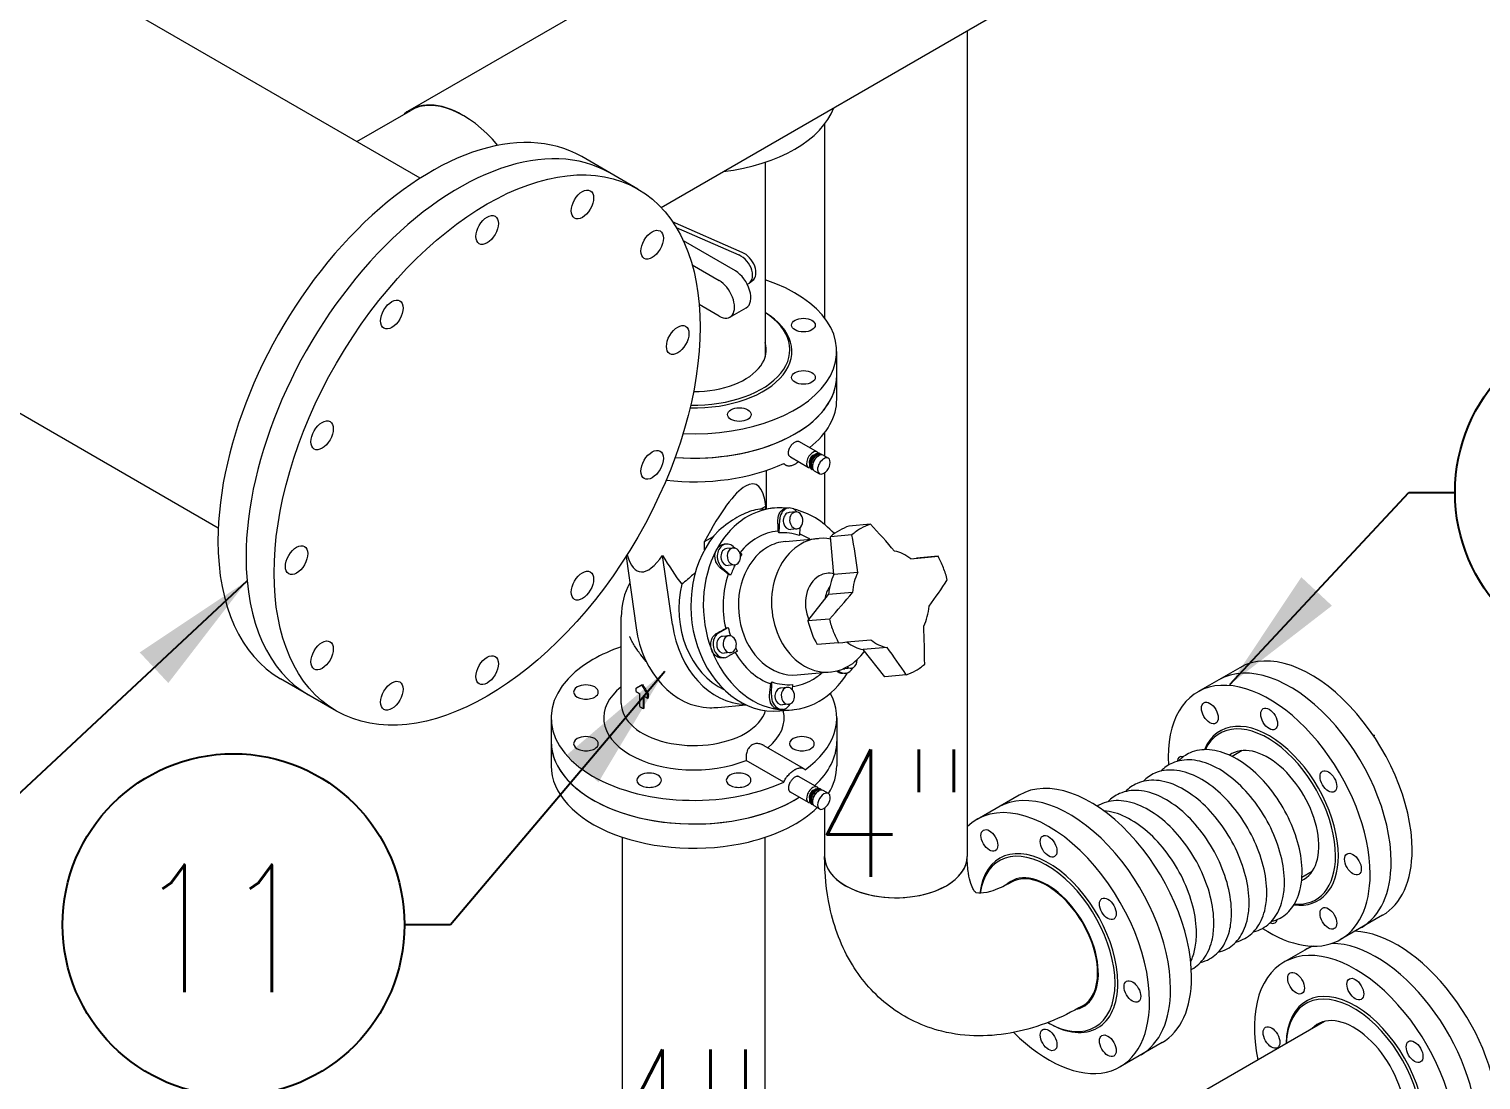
# Model space of a CAD drawing. Header units: millimetres. Extents: x -312439 to 477422, y -331570 to 212570.
# Drawn here: x 349784 to 351210, y 137155 to 138186 of the extents above; entities that cross this region are included whole.
import ezdxf

# ---------------------------------------------------------------- set-up
doc = ezdxf.new("R2010")
doc.units = ezdxf.units.MM
doc.layers.add('ARCONDTEXTO', color=4, linetype='Continuous')
doc.layers.add('TEXTO FORMATO', color=4, linetype='Continuous')
doc.styles.add('ROMAND', font='ROMAND.SHX')
doc.styles.add('ROMANS', font='romans.shx', dxfattribs={"height": 187.5})
doc.dimstyles.new('1-50 (MILIMETRO)', dxfattribs={"dimscale": 0, "dimtxt": 125, "dimasz": 125, "dimexe": 100, "dimexo": 100, "dimgap": 50, "dimtad": 0, "dimdec": 0, "dimzin": 0, "dimdsep": 46, "dimtxsty": 'ROMAND', "dimcen": -390, "dimclrd": 1, "dimclre": 1, "dimclrt": 3, "dimadec": 0, "dimazin": 0, "dimtfac": 1, "dimtdec": 0, "dimtix": 1, "dimtmove": 2, "dimatfit": 2, "dimfxl": 1, "dimtvp": 1, "dimtolj": 1, "dimtzin": 0, "dimarcsym": 0})

msp = doc.modelspace()

# ---------------------------------------------------------------- linework, layer by layer
at = {"color": 5, "linetype": 'Continuous', "lineweight": 0, "extrusion": (4.44089e-16, 0.816497, 0.57735)}
for p, q in [((350404.61, 138010.805), (354110.163, 140150.207)), ((349969.926, 137696.176), (345822.552, 140090.664)), ((350168.212, 138039.618), (348893.145, 138775.778)), ((350158.221, 138106.564), (350725.334, 138433.987)), ((350705.212, 138184.358), (350705.212, 137373.825)), ((350105.976, 138075.55), (350158.957, 138106.139)), ((350565.224, 138092.621), (350565.224, 137902.288)), ((350506.893, 138055.113), (350506.893, 137864.243)), ((350565.224, 137789.977), (350565.224, 137766.814)), ((350565.224, 137750.419), (350565.224, 137699.729)), ((350565.224, 137421.491), (350565.224, 137373.825)), ((350366.904, 136945.325), (350366.904, 137392.768)), ((350506.893, 136945.325), (350506.893, 137392.768)), ((350784.181, 137210.921), (350785.084, 137210.4)), ((351055.869, 137212.06), (350870.254, 137104.895))]:
    msp.add_line(p, q, dxfattribs=at)
at = {"color": 4, "linetype": 'Continuous', "lineweight": 0, "extrusion": (4.44089e-16, 0.816497, 0.57735)}
for p, q in [((350381.77, 138028.892), (350326.691, 138060.692)), ((350484.157, 137966.794), (350415.959, 137996.69)), ((350419.467, 137991.244), (350480.898, 137964.316)), ((350477.604, 137948.512), (350426.517, 137978.007)), ((350435.18, 137954.495), (350461.573, 137939.256)), ((350491.276, 137936.667), (350494.536, 137939.146)), ((350461.573, 137904.256), (350442.116, 137915.49)), ((350472.29, 137903.195), (350488.321, 137912.45)), ((350577.132, 137822.626), (350577.132, 137869.639)), ((350540.328, 137781.114), (350558.003, 137770.909)), ((350531.596, 137765.988), (350549.27, 137755.784)), ((350558.595, 137766.73), (350559.406, 137767.198)), ((350560.644, 137769.238), (350561.545, 137768.717)), ((350563.804, 137767.634), (350568.852, 137764.719)), ((350508.29, 137715.242), (350508.29, 137752.94)), ((350524.65, 137759.473), (350526.732, 137758.271)), ((350552.038, 137754.333), (350552.94, 137753.812)), ((350553.186, 137757.361), (350553.186, 137756.425)), ((350555.008, 137752.398), (350560.056, 137749.483)), ((350502.351, 137714.699), (350507.511, 137717.678)), ((350503.622, 137714.825), (350515.879, 137715.92)), ((350507.511, 137715.173), (350507.511, 137717.678)), ((350530.039, 137715.89), (350527.706, 137715.681)), ((350536.682, 137712.003), (350530.436, 137711.446)), ((350520.493, 137691.502), (350521.113, 137704.493)), ((350538.156, 137695.496), (350531.911, 137694.938)), ((350540.983, 137696.622), (350540.614, 137688.899)), ((350610.097, 137700.008), (350589.046, 137698.128)), ((350447.417, 137682.982), (350456.172, 137688.037)), ((350447.417, 137674.966), (350447.417, 137682.982)), ((350468.74, 137680.499), (350466.616, 137680.309)), ((350526.68, 137683.095), (350559.222, 137686.001)), ((350592.068, 137689.599), (350571.017, 137687.719)), ((350574.38, 137650.66), (350571.017, 137687.719)), ((350370.291, 137668.434), (350380.107, 137598.224)), ((350415.706, 137601.404), (350406.194, 137669.436)), ((350475.383, 137676.612), (350469.137, 137676.055)), ((350475.428, 137678.117), (350477.349, 137676.413)), ((350481.555, 137672.684), (350484.057, 137670.465)), ((350649.688, 137666.07), (350655.52, 137666.605)), ((350676.571, 137668.485), (350655.52, 137666.605)), ((350472.95, 137649.834), (350464.321, 137657.485)), ((350476.857, 137660.105), (350470.612, 137659.547)), ((350597.833, 137652.754), (350574.38, 137650.66)), ((350548.859, 137605.024), (350569.085, 137630.897)), ((350592.538, 137632.991), (350569.085, 137630.897)), ((350365.507, 137523.99), (350365.507, 137609.032)), ((350461.261, 137593.311), (350470.509, 137598.651)), ((350569.91, 137606.904), (350548.859, 137605.024)), ((350471.277, 137590.506), (350465.031, 137589.948)), ((350578.924, 137583.67), (350557.873, 137581.79)), ((350626.438, 137579.029), (350602.985, 137576.935)), ((350466.902, 137568.997), (350464.967, 137568.824)), ((350472.751, 137573.999), (350466.505, 137573.441)), ((350479.524, 137575.417), (350470.276, 137570.078)), ((350624.347, 137550.267), (350602.985, 137576.935)), ((350538.384, 137552.052), (350570.927, 137554.959)), ((350578.707, 137556.054), (350578.395, 137556.331)), ((350585.394, 137553.672), (350583.27, 137553.482)), ((350591.242, 137558.674), (350584.997, 137558.116)), ((350645.398, 137552.147), (350624.347, 137550.267)), ((350972.696, 137559.146), (350931.474, 137535.346)), ((350085.994, 137516.593), (350030.915, 137548.393)), ((350380.193, 137539.2), (350381.1, 137539.724)), ((350380.193, 137535.91), (350380.193, 137539.2)), ((350385.517, 137542.27), (350386.418, 137542.79)), ((350512.9, 137532.28), (350513.52, 137545.271)), ((350528.469, 137539.79), (350522.224, 137539.232)), ((350533.641, 137542.669), (350533.402, 137537.661)), ((350383.857, 137521.023), (350383.857, 137533.469)), ((350387.229, 137519.077), (350387.229, 137531.522)), ((350388.131, 137519.598), (350388.131, 137531.043)), ((350391.461, 137532.695), (350392.368, 137533.218)), ((350391.461, 137529.405), (350391.461, 137532.695)), ((350391.461, 137529.405), (350392.368, 137529.929)), ((350392.368, 137529.929), (350392.368, 137533.218)), ((350460.335, 137520.251), (350488.178, 137522.737)), ((350529.943, 137523.283), (350523.698, 137522.725)), ((350296.665, 137509.937), (350296.665, 137462.925)), ((350387.229, 137519.077), (350388.131, 137519.598)), ((350521.315, 137516.738), (350533.571, 137517.832)), ((350524.095, 137518.281), (350521.762, 137518.073)), ((350577.132, 137509.937), (350577.132, 137462.925)), ((351103.125, 137493.764), (351104.914, 137492.731)), ((350544.58, 137460.257), (350505.922, 137482.576)), ((351104.914, 137492.731), (351104.132, 137492.28)), ((350525.023, 137446.957), (350488.186, 137468.225)), ((350975.158, 137477.836), (350965.192, 137472.081)), ((350558.003, 137441.982), (350540.328, 137452.186)), ((350549.27, 137426.857), (350531.596, 137437.061)), ((350558.595, 137437.802), (350559.406, 137438.271)), ((350561.545, 137439.79), (350560.644, 137440.31)), ((350568.852, 137435.792), (350563.804, 137438.706)), ((350552.94, 137424.885), (350552.038, 137425.406)), ((350553.186, 137428.434), (350553.186, 137427.497)), ((350560.056, 137420.556), (350555.008, 137423.47)), ((350756.19, 137434.146), (350714.967, 137410.346)), ((351043.744, 137359.042), (351033.778, 137353.288)), ((351112.93, 137316.254), (351071.707, 137292.454)), ((351043.352, 137285.939), (351016.077, 137270.191)), ((350896.423, 137191.254), (350855.201, 137167.454))]:
    msp.add_line(p, q, dxfattribs=at)
at = {"color": 4, "linetype": 'Continuous', "lineweight": 0}
msp.add_arc((350436.898, 137609.032), 71.391, 151.937168, 180, dxfattribs=at)
at = {"color": 5, "linetype": 'Continuous', "lineweight": 0}
for centre, major_axis, start_param, end_param in [((350209.752, 138017.31), (-51.531, 89.255), 5.49273662, 6.40277637), ((350210.488, 138016.885), (51.531, -89.255), 1.87149821, 3.14159265), ((350436.898, 138125.27), (-140.233, 0), 1.77696823, 2.93542075), ((350436.898, 137871.239), (-71.035, 0), 2.74965256, 3.31300507), ((350436.898, 137871.239), (-71.035, 0), 1.56619773, 2.74965256), ((350635.218, 137373.825), (69.994, 0), 3.14159265, 5.49778714), ((350635.218, 137373.825), (-69.994, 0), 0, 3.14159265), ((350635.218, 137373.825), (69.994, 0), 5.49778714, 6.28318531), ((350783.698, 137288.1), (35.518, -61.518), 6.10360239, 9.5816852), ((350783.698, 137288.1), (34.997, -60.617), 0.78539816, 3.14159265), ((350805.695, 137300.8), (35.518, -61.518), 3.4564323, 3.48123897), ((350805.695, 137300.8), (34.293, -59.397), 3.40881303, 3.43412722), ((350805.695, 137300.8), (30.619, -53.033), 3.26055564, 3.28804618), ((350783.698, 137288.1), (34.997, -60.617), 0, 0.78539816), ((350805.695, 137300.8), (34.293, -59.397), 5.99065074, 6.01596493), ((350805.695, 137300.8), (30.619, -53.033), 6.13673178, 6.16422232), ((350805.695, 137300.8), (35.518, -61.518), 5.94353899, 5.96834566), ((351084.808, 137147.946), (35.518, -61.518), 6.11177289, 9.59619038)]:
    msp.add_ellipse(centre, major_axis=major_axis, ratio=0.57735027, start_param=start_param, end_param=end_param, dxfattribs=at)
at = {"color": 4, "linetype": 'Continuous', "lineweight": 0}
for centre, major_axis, ratio, start_param, end_param in [((350178.803, 137804.542), (-147.888, -256.149), 0.57735027, 3.14159265, 5.49778714), ((350206.342, 137788.642), (147.888, 256.149), 0.57735027, 0, 2.35619449), ((350206.342, 137788.642), (-147.888, -256.149), 0.57735027, 3.14159265, 5.49778714), ((350480.898, 137950.316), (10.379, -13.649), 0.65029269, 6.07433753, 8.56148387), ((350484.157, 137952.794), (10.379, -13.649), 0.65029269, 0, 2.27829856), ((350436.898, 137869.639), (-140.233, 0), 0.57735027, 1.49452014, 4.18979838), ((350461.573, 137921.756), (10.717, -18.562), 0.57735027, 5.49778714, 8.6393798), ((350477.604, 137931.012), (10.717, -18.562), 0.57735027, 0, 2.35619449), ((350436.898, 137869.639), (-96.142, 0), 0.57735027, 1.5311139, 3.89695165), ((350436.898, 137871.239), (-94.183, 0), 0.57735027, 1.53708158, 3.8745889), ((350436.898, 137845.839), (-140.233, 0), 0.57735027, 1.43850736, 3.14159265), ((350436.898, 137845.839), (140.233, 0), 0.57735027, 5.49778714, 6.28318531), ((350436.898, 137822.626), (140.233, 0), 0.57735027, 5.65744055, 6.28318531), ((350436.898, 137845.839), (140.233, 0), 0.57735027, 4.58010001, 5.49778714), ((350553.637, 137763.347), (-4.366, -7.563), 0.57735027, 3.92699082, 6.62275351), ((350556.341, 137761.785), (-4.303, -7.452), 0.57735027, 3.92699082, 6.28318531), ((350553.637, 137763.347), (-2.55, -4.416), 0.57735027, 3.92699082, 5.93556287), ((350557.242, 137761.265), (-4.303, -7.452), 0.57735027, 3.92699082, 6.49141742), ((350557.242, 137761.265), (-3.825, -6.624), 0.57735027, 3.92699082, 6.2809756), ((350559.406, 137760.016), (-4.398, -7.618), 0.57735027, 3.92699082, 6.28318531), ((350558.595, 137760.484), (-3.825, -6.624), 0.57735027, 3.92699082, 5.49778714), ((350553.637, 137763.347), (-4.366, -7.563), 0.57735027, 2.80202445, 3.92699082), ((350553.637, 137763.347), (-2.55, -4.416), 0.57735027, 3.48921509, 3.92699082), ((350556.341, 137761.785), (-4.303, -7.452), 0.57735027, 3.14159265, 3.92699082), ((350557.242, 137761.265), (-4.303, -7.452), 0.57735027, 2.93336054, 3.92699082), ((350557.242, 137761.265), (-3.825, -6.624), 0.57735027, 3.14380236, 3.92699082), ((350564.454, 137757.101), (-4.398, -7.618), 0.57735027, 3.92699082, 7.06858347), ((350559.406, 137760.016), (-4.398, -7.618), 0.57735027, 3.14159265, 3.92699082), ((350564.454, 137757.101), (-4.398, -7.618), 0.57735027, 0.78539816, 3.92699082), ((350436.898, 137822.626), (140.233, 0), 0.57735027, 4.51644081, 5.39189999), ((350436.898, 137548.938), (60.176, 190.253), 0.20190622, 0.21725938, 0.85478426), ((350436.898, 137548.938), (60.176, 190.253), 0.20190622, 5.8629198, 6.50044468), ((350524.725, 137616.876), (8.846, -99.044), 0.78867513, 3.49247206, 4.01607084), ((350453.395, 137610.505), (62.833, 101.162), 0.40254267, 0.39976638, 0.64488071), ((350524.725, 137616.876), (8.846, -99.044), 0.78867513, 2.98035042, 3.49247206), ((350512.468, 137615.781), (8.846, -99.044), 0.78867513, 3.14159265, 3.24735773), ((350531.173, 137703.192), (1.134, -12.698), 0.78867513, 2.25514987, 4.53966962), ((350531.173, 137703.192), (-0.737, 8.254), 0.78867513, 0.35087941, 3.14159265), ((350531.173, 137703.192), (-0.737, 8.254), 0.78867513, 0, 0.35087941), ((350537.419, 137703.75), (-0.737, 8.254), 0.78867513, 0.35087941, 3.49247206), ((350537.419, 137703.75), (-0.737, 8.254), 0.78867513, 3.49247206, 6.63406472), ((350524.725, 137616.876), (8.846, -99.044), 0.78867513, 2.33889999, 2.89501868), ((350512.468, 137615.781), (8.846, -99.044), 0.78867513, 3.7375864, 6.28318531), ((350453.395, 137610.505), (62.833, 101.162), 0.40254267, 0.64488071, 0.88999505), ((350525.953, 137616.986), (6.808, -76.223), 0.78867513, 3.13624359, 3.49247206), ((350606.697, 137624.198), (6.805, -76.188), 0.78867513, 3.32502399, 3.65992014), ((350627.748, 137626.078), (-6.805, 76.188), 0.78867513, 0.35087941, 0.51832749), ((350627.748, 137626.078), (-6.805, 76.188), 0.78867513, 0.18343133, 0.35087941), ((350371.165, 137627.591), (-360.346, 281.7), 0.47025443, 4.31111475, 4.39294528), ((350178.803, 137804.542), (-147.888, -256.149), 0.57735027, 5.49778714, 6.28318531), ((350469.874, 137667.801), (1.134, -12.698), 0.78867513, 2.44527451, 5.58686717), ((350525.953, 137616.986), (6.808, -76.223), 0.78867513, 3.49247206, 3.83662805), ((350565.075, 137620.48), (5.852, -65.521), 0.78867513, 3.49247206, 6.63406472), ((350532.532, 137617.573), (5.852, -65.521), 0.78867513, 3.14159265, 3.49247206), ((350527.067, 137617.085), (6.646, -74.41), 0.78867513, 2.79738554, 3.14036104), ((350525.953, 137616.986), (6.808, -76.223), 0.78867513, 2.60529105, 2.78295009), ((350565.075, 137620.48), (5.852, -65.521), 0.78867513, 2.91008503, 3.49247206), ((350320.965, 137598.608), (-41.738, 455.48), 0.61480915, 4.7750799, 4.85691043), ((350206.342, 137788.642), (147.888, 256.149), 0.57735027, 2.35619449, 3.14159265), ((350206.342, 137788.642), (-147.888, -256.149), 0.57735027, 5.49778714, 6.28318531), ((350436.898, 137909.759), (53.231, 256.437), 0.18551729, 2.8160817, 3.53846828), ((350436.898, 137740.395), (-46.463, 131.96), 0.41075435, 1.98835326, 2.26754973), ((350524.725, 137616.876), (8.846, -99.044), 0.78867513, 4.01607084, 5.06326839), ((350469.874, 137667.801), (0.737, -8.254), 0.78867513, 3.49247206, 6.28318531), ((350469.874, 137667.801), (0.737, -8.254), 0.78867513, 3.14159265, 3.49247206), ((350476.12, 137668.359), (0.737, -8.254), 0.78867513, 3.49247206, 6.63406472), ((350476.12, 137668.359), (0.737, -8.254), 0.78867513, 0.35087941, 3.49247206), ((350532.532, 137617.573), (5.852, -65.521), 0.78867513, 3.49247206, 6.28318531), ((350527.067, 137617.085), (6.646, -74.41), 0.78867513, 3.84458309, 3.87989113), ((350630.15, 137626.292), (-4.253, 47.617), 0.78867513, 5.62527737, 6.07205574), ((350347.219, 137638.947), (455.516, 41.342), 0.00111499, 5.4386381, 5.52046863), ((350627.748, 137626.078), (-6.805, 76.188), 0.78867513, 5.06326839, 5.23071647), ((350525.953, 137616.986), (6.808, -76.223), 0.78867513, 4.18344114, 4.89589809), ((350527.067, 137617.085), (6.646, -74.41), 0.78867513, 4.02586758, 4.18755859), ((350570.785, 137620.99), (2.756, -30.856), 0.78867513, 2.88421594, 3.49247206), ((350606.697, 137624.198), (4.253, -47.617), 0.78867513, 4.05448104, 4.50125942), ((350630.15, 137626.292), (-4.253, 47.617), 0.78867513, 0.91288839, 1.35966676), ((350627.748, 137626.078), (-6.805, 76.188), 0.78867513, 4.89582031, 5.06326839), ((350486.159, 137613.432), (7.202, -80.632), 0.78867513, 4.29303072, 5.86280787), ((350570.785, 137620.99), (2.756, -30.856), 0.78867513, 3.49247206, 5.14020289), ((350584.057, 137622.175), (2.098, -23.491), 0.78867513, 3.8637936, 4.46046304), ((350372.319, 137574.255), (356.976, 285.958), 0.39604584, 5.31415768, 5.39598821), ((350328.947, 137628.398), (356.976, 285.958), 0.39604584, 5.10411779, 5.18594832), ((350630.15, 137626.292), (-4.253, 47.617), 0.78867513, 4.05448104, 4.50125942), ((350450.56, 137610.252), (8.052, -90.155), 0.78867513, 4.77554356, 6.19954672), ((350486.159, 137613.432), (8.052, -90.155), 0.78867513, 4.77554356, 6.18845813), ((350465.768, 137581.694), (-1.134, 12.698), 0.78867513, 0.35087941, 3.49247206), ((350527.067, 137617.085), (6.646, -74.41), 0.78867513, 4.89178064, 5.00784831), ((350606.697, 137624.198), (6.805, -76.188), 0.78867513, 4.89582031, 5.23071647), ((350627.748, 137626.078), (-6.805, 76.188), 0.78867513, 1.75422766, 1.92167574), ((350627.748, 137626.078), (-6.805, 76.188), 0.78867513, 1.92167574, 2.08912382), ((350380.301, 137604.046), (41.738, -455.48), 0.61480915, 1.42344736, 1.50527789), ((350436.898, 137509.937), (140.233, 0), 0.57735027, 2.10492458, 2.35619449), ((350465.768, 137581.694), (0.737, -8.254), 0.78867513, 3.49247206, 6.28318531), ((350465.768, 137581.694), (0.737, -8.254), 0.78867513, 3.14159265, 3.49247206), ((350472.014, 137582.252), (0.737, -8.254), 0.78867513, 3.49247206, 6.63406472), ((350472.014, 137582.252), (0.737, -8.254), 0.78867513, 0.35087941, 3.49247206), ((350354.047, 137563.706), (455.516, 41.342), 0.00111499, 5.22859821, 5.31042874), ((350606.697, 137624.198), (4.253, -47.617), 0.78867513, 5.62700023, 6.07205574), ((350630.15, 137626.292), (-4.253, 47.617), 0.78867513, 2.48368471, 2.93046309), ((350330.101, 137575.062), (-360.346, 281.7), 0.47025443, 4.10107486, 4.18290539), ((350436.898, 137509.937), (140.233, 0), 0.57735027, 2.35619449, 5.39189999), ((350524.725, 137616.876), (8.846, -99.044), 0.78867513, 5.06326839, 6.11046594), ((350525.953, 137616.986), (6.808, -76.223), 0.78867513, 5.23710515, 5.94309564), ((350527.067, 137617.085), (6.646, -74.41), 0.78867513, 5.18764953, 5.23475614), ((350565.075, 137620.48), (5.852, -65.521), 0.78867513, 0.35087941, 0.74178752), ((350590.505, 137566.928), (-0.737, 8.254), 0.78867513, 3.49247206, 4.6519615), ((351042.813, 137437.7), (70.117, -121.446), 0.57735027, 0.78539816, 3.14159265), ((350525.953, 137616.986), (6.808, -76.223), 0.78867513, 0.35087941, 0.53630161), ((350524.725, 137616.876), (8.846, -99.044), 0.78867513, 0.35087941, 0.81818173), ((350584.26, 137566.37), (-1.134, 12.698), 0.78867513, 2.44527451, 4.02803544), ((350584.26, 137566.37), (-0.737, 8.254), 0.78867513, 2.93120014, 3.14159265), ((350590.505, 137566.928), (-0.737, 8.254), 0.78867513, 2.50826404, 3.49247206), ((350627.748, 137626.078), (-6.805, 76.188), 0.78867513, 3.32502399, 3.49247206), ((350627.748, 137626.078), (-6.805, 76.188), 0.78867513, 3.49247206, 3.65992014), ((351022.202, 137425.8), (70.117, -121.446), 0.57735027, 0.78539816, 3.14159265), ((350330.896, 137535.287), (-12.111, 0), 0.57735027, 5.49778714, 8.6393798), ((350330.896, 137535.287), (-12.111, 0), 0.57735027, 2.35619449, 5.49778714), ((350436.898, 137509.937), (88.602, 0), 0.57735027, 2.50774616, 5.32971885), ((350436.898, 137571.935), (72.666, 41.926), 0.00028422, 3.81698569, 3.92685556), ((350436.898, 137562.146), (-72.666, 0), 0.57735027, 0.67555703, 0.75258659), ((350436.898, 137571.935), (71.391, 41.191), 0.00028422, 3.8150161, 3.92685607), ((350436.898, 137571.938), (-51.391, 88.954), 0.57753972, 1.57066085, 1.68053106), ((350436.898, 137571.938), (-50.49, 87.393), 0.57753972, 1.57066136, 1.6825017), ((350527.067, 137617.085), (6.646, -74.41), 0.78867513, 5.93897819, 6.28195369), ((350522.961, 137530.979), (0.737, -8.254), 0.78867513, 3.49247206, 6.28318531), ((350522.961, 137530.979), (0.737, -8.254), 0.78867513, 3.14159265, 3.49247206), ((350529.206, 137531.537), (0.737, -8.254), 0.78867513, 3.49247206, 6.63406472), ((350529.206, 137531.537), (0.737, -8.254), 0.78867513, 0.35087941, 3.49247206), ((350525.953, 137616.986), (6.808, -76.223), 0.78867513, 0.01320384, 0.35087941), ((351001.59, 137413.9), (70.117, -121.446), 0.57735027, 0.78539816, 3.9923619), ((350436.898, 137523.99), (71.391, 0), 0.57735027, 3.14159265, 5.49778714), ((350436.898, 137562.146), (-72.666, 0), 0.57735027, 0.81820974, 0.8952971), ((350522.961, 137530.979), (-1.134, 12.698), 0.78867513, 1.39807696, 4.02803544), ((350524.725, 137616.876), (8.846, -99.044), 0.78867513, 6.11046594, 6.63406472), ((350436.898, 137509.937), (140.233, 0), 0.57735027, 5.6036743, 6.58518867), ((350436.898, 137549.7), (-72.666, 0), 0.57735027, 0.75258659, 0.81820974), ((350436.898, 137523.99), (71.391, 0), 0.57735027, 5.49778714, 6.11465983), ((350436.898, 137509.937), (88.602, 0), 0.57735027, 5.67130388, 6.42238341), ((351001.59, 137413.9), (48.071, -83.262), 0.57735027, 0.78539816, 3.55968323), ((351000.205, 137413.1), (47.091, -81.565), 0.57735027, 0.78539816, 3.52200324), ((350436.898, 137486.725), (-140.233, 0), 0.57735027, 0, 1.96273642), ((350436.898, 137486.725), (140.233, 0), 0.57735027, 3.14159265, 5.49778714), ((350330.896, 137484.587), (-12.111, 0), 0.57735027, 5.49778714, 8.6393798), ((350330.896, 137484.587), (-12.111, 0), 0.57735027, 2.35619449, 5.49778714), ((350542.901, 137484.587), (-12.111, 0), 0.57735027, 5.49778714, 8.6393798), ((350542.901, 137484.587), (-12.111, 0), 0.57735027, 2.35619449, 5.49778714), ((350436.898, 137486.725), (-140.233, 0), 0.57735027, 2.57789119, 3.14159265), ((350436.898, 137486.725), (140.233, 0), 0.57735027, 5.71948385, 6.28318531), ((351000.205, 137413.1), (35.518, -61.518), 0.57735027, 6.2237155, 9.48424777), ((350919.318, 137461.4), (5.818, -10.076), 0.57735027, 2.60384907, 3.80810869), ((350436.898, 137462.925), (140.233, 0), 0.57735027, 3.14159265, 5.10432908), ((350392.991, 137448.737), (-12.111, 0), 0.57735027, 5.49778714, 8.6393798), ((350392.991, 137448.737), (-12.111, 0), 0.57735027, 2.35619449, 5.49778714), ((350480.806, 137448.737), (-12.111, 0), 0.57735027, 5.49778714, 8.6393798), ((350480.806, 137448.737), (-12.111, 0), 0.57735027, 2.35619449, 5.49778714), ((350436.898, 137462.925), (140.233, 0), 0.57735027, 5.94045556, 6.28318531), ((350826.307, 137312.7), (70.117, -121.446), 0.57735027, 0.78539816, 3.14159265), ((350553.637, 137434.419), (4.366, 7.563), 0.57735027, 0.78539816, 3.48116086), ((350556.341, 137432.858), (4.303, 7.452), 0.57735027, 0.78539816, 3.14159265), ((350553.637, 137434.419), (2.55, 4.416), 0.57735027, 0.78539816, 2.79397022), ((350557.242, 137432.338), (4.303, 7.452), 0.57735027, 0.78539816, 3.34982476), ((350557.242, 137432.338), (3.825, 6.624), 0.57735027, 0.78539816, 3.13938294), ((350559.406, 137431.088), (4.398, 7.618), 0.57735027, 0.78539816, 3.14159265), ((350558.595, 137431.557), (3.825, 6.624), 0.57735027, 0.78539816, 2.35619449), ((350553.637, 137434.419), (4.366, 7.563), 0.57735027, 5.9436171, 7.06858347), ((350553.637, 137434.419), (2.55, 4.416), 0.57735027, 0.34762244, 0.78539816), ((350556.341, 137432.858), (4.303, 7.452), 0.57735027, 0, 0.78539816), ((350557.242, 137432.338), (4.303, 7.452), 0.57735027, 6.0749532, 7.06858347), ((350557.242, 137432.338), (3.825, 6.624), 0.57735027, 0.00220971, 0.78539816), ((350559.406, 137431.088), (4.398, 7.618), 0.57735027, 0, 0.78539816), ((350564.454, 137428.174), (4.398, 7.618), 0.57735027, 3.92699082, 7.06858347), ((350805.695, 137300.8), (70.117, -121.446), 0.57735027, 0.78539816, 3.14159265), ((350436.898, 137486.725), (-140.233, 0), 0.57735027, 1.96273642, 2.39995971), ((350436.898, 137462.925), (140.233, 0), 0.57735027, 5.10432908, 5.75146798), ((350436.898, 137486.725), (140.233, 0), 0.57735027, 5.49778714, 5.54155236), ((350564.454, 137428.174), (4.398, 7.618), 0.57735027, 0.78539816, 3.92699082), ((350785.084, 137288.9), (70.117, -121.446), 0.57735027, 0.78539816, 3.29268293), ((350785.084, 137288.9), (48.071, -83.262), 0.57735027, 0.78539816, 3.79884436), ((350783.698, 137288.1), (47.091, -81.565), 0.57735027, 0.78539816, 3.77336116), ((351042.813, 137437.7), (70.117, -121.446), 0.57735027, 0, 0.78539816), ((351001.59, 137413.9), (48.071, -83.262), 0.57735027, 5.86509473, 7.06858347), ((351000.205, 137413.1), (47.091, -81.565), 0.57735027, 5.90277472, 7.06858347), ((351022.202, 137425.8), (70.117, -121.446), 0.57735027, 0, 0.78539816), ((351001.59, 137413.9), (70.117, -121.446), 0.57735027, 5.43241606, 7.06858347), ((351001.59, 137318.9), (-5.818, 10.076), 0.57735027, 2.47507662, 3.14159265), ((351001.59, 137318.9), (-5.818, 10.076), 0.57735027, 3.14159265, 3.67933624), ((351127.416, 137172.546), (70.117, -121.446), 0.57735027, 0.78539816, 2.7909146), ((351086.194, 137148.746), (70.117, -121.446), 0.57735027, 0.78539816, 4.18979838), ((351106.805, 137160.646), (70.117, -121.446), 0.57735027, 3.02822808, 3.14159265), ((351106.805, 137160.646), (70.117, -121.446), 0.57735027, 0.78539816, 2.81010391), ((350826.307, 137312.7), (70.117, -121.446), 0.57735027, 0, 0.78539816), ((350783.698, 137288.1), (47.091, -81.565), 0.57735027, 5.50507044, 7.06858347), ((350785.084, 137288.9), (48.071, -83.262), 0.57735027, 5.49778714, 7.06858347), ((350805.695, 137300.8), (70.117, -121.446), 0.57735027, 0, 0.78539816), ((351086.194, 137148.746), (48.071, -83.262), 0.57735027, 0.78539816, 3.89695165), ((351084.808, 137147.946), (47.091, -81.565), 0.57735027, 0.78539816, 3.8745889), ((350785.084, 137288.9), (70.117, -121.446), 0.57735027, 5.14508937, 7.06858347)]:
    msp.add_ellipse(centre, major_axis=major_axis, ratio=ratio, start_param=start_param, end_param=end_param, dxfattribs=at)
for centre, major_axis in [((350233.882, 137772.742), (147.888, 256.149)), ((350327.413, 138013.804), (7.777, 13.47)), ((350233.882, 137988.742), (7.777, 13.47)), ((350395.882, 137974.273), (7.777, 13.47)), ((350140.351, 137905.804), (7.777, 13.47)), ((350420.944, 137880.742), (7.777, 13.47)), ((350544.359, 137895.393), (-11.635, 0)), ((350544.426, 137843.979), (-11.635, 0)), ((350481.505, 137807.596), (-11.635, 0)), ((350071.882, 137787.212), (7.777, 13.47)), ((350395.882, 137758.273), (7.777, 13.47)), ((350046.821, 137664.742), (7.777, 13.47)), ((350327.413, 137639.681), (7.777, 13.47)), ((350071.882, 137571.212), (7.777, 13.47)), ((350233.882, 137556.742), (7.777, 13.47)), ((350140.351, 137531.681), (7.777, 13.47)), ((350943.415, 137514.663), (5.818, -10.076)), ((351001.59, 137508.9), (5.818, -10.076)), ((351059.766, 137447.488), (-5.818, 10.076)), ((350726.908, 137389.663), (5.818, -10.076)), ((350785.084, 137383.9), (5.818, -10.076)), ((351083.863, 137366.4), (-5.818, 10.076)), ((350843.259, 137322.488), (-5.818, 10.076)), ((351059.766, 137313.137), (-5.818, 10.076)), ((350867.356, 137241.4), (-5.818, 10.076)), ((351028.018, 137249.508), (5.818, -10.076)), ((351086.194, 137243.746), (5.818, -10.076)), ((351003.921, 137196.246), (5.818, -10.076)), ((350785.084, 137193.9), (-5.818, 10.076)), ((350843.259, 137188.137), (-5.818, 10.076)), ((351144.369, 137182.333), (-5.818, 10.076))]:
    msp.add_ellipse(centre, major_axis=major_axis, ratio=0.57735027, dxfattribs=at)
for points, knots in [([(350531.596, 137765.988), (350531.595, 137765.988), (350531.595, 137765.989), (350531.298, 137766.16), (350531.03, 137766.379), (350530.673, 137766.778), (350530.563, 137766.924), (350530.362, 137767.231), (350530.18, 137767.558), (350530.036, 137767.922), (350529.912, 137768.304), (350529.859, 137768.506), (350529.733, 137769.132), (350529.691, 137769.574), (350529.691, 137770.504), (350529.733, 137770.998), (350529.901, 137771.998), (350530.024, 137772.506), (350530.27, 137773.28), (350530.362, 137773.541), (350530.564, 137774.059), (350530.673, 137774.315), (350531.026, 137775.078), (350531.294, 137775.578), (350531.896, 137776.562), (350532.22, 137777.031), (350532.739, 137777.698), (350532.918, 137777.914), (350533.286, 137778.335), (350533.476, 137778.54), (350534.05, 137779.125), (350534.442, 137779.478), (350535.243, 137780.111), (350535.655, 137780.393), (350536.058, 137780.626)], [0.0053540911, 0.0053540911, 0.0053540911, 0.0053540911, 0.0053553513, 0.0053553513, 0.0066941891, 0.0066941891, 0.007363608, 0.007363608, 0.0080330269, 0.0087024458, 0.0087024458, 0.0093718647, 0.0093718647, 0.0107107025, 0.0107107025, 0.0120495403, 0.0120495403, 0.0133883781, 0.0133883781, 0.014057797, 0.014057797, 0.014727216, 0.014727216, 0.0160660538, 0.0160660538, 0.0174048916, 0.0174048916, 0.0180743105, 0.0180743105, 0.0187437294, 0.0187437294, 0.0200825672, 0.0200825672, 0.021421405, 0.021421405, 0.021421405, 0.021421405]), ([(350536.058, 137780.626), (350536.461, 137780.858), (350536.859, 137781.046), (350537.449, 137781.258), (350537.645, 137781.317), (350538.025, 137781.409), (350538.396, 137781.476), (350538.75, 137781.493), (350539.096, 137781.485), (350539.265, 137781.469), (350539.755, 137781.38), (350540.053, 137781.272), (350540.326, 137781.115), (350540.327, 137781.114), (350540.328, 137781.114)], [0.02142140503, 0.02142140503, 0.02142140503, 0.02142140503, 0.02275993609, 0.02275993609, 0.02342920163, 0.02342920163, 0.02409846716, 0.02476773269, 0.02476773269, 0.02543699823, 0.02543699823, 0.0267755293, 0.0267755293, 0.0267803134, 0.0267803134, 0.0267803134, 0.0267803134]), ([(350525.023, 137759.646), (350525.664, 137758.948), (350526.403, 137758.403), (350527.437, 137757.911), (350527.65, 137757.822), (350528.086, 137757.664), (350528.311, 137757.594), (350528.993, 137757.419), (350529.461, 137757.344), (350530.42, 137757.278), (350530.912, 137757.286), (350531.918, 137757.388), (350532.437, 137757.483), (350533.986, 137757.89), (350535.022, 137758.324), (350536.058, 137758.923)], [0, 0, 0, 0, 0.0034182904, 0.0034182904, 0.004272863, 0.004272863, 0.0051274356, 0.0051274356, 0.0068365808, 0.0068365808, 0.0085457261, 0.0085457261, 0.0102548713, 0.0102548713, 0.0136731617, 0.0136731617, 0.0136731617, 0.0136731617]), ([(350536.058, 137758.923), (350536.317, 137759.072), (350536.577, 137759.233), (350537.09, 137759.57), (350537.343, 137759.748), (350538.097, 137760.306), (350538.589, 137760.712), (350539.187, 137761.257), (350539.302, 137761.364), (350539.416, 137761.473)], [0.01367316168, 0.01367316168, 0.01367316168, 0.01367316168, 0.01452647606, 0.01452647606, 0.01537979044, 0.01537979044, 0.01708641919, 0.01708641919, 0.01749393147, 0.01749393147, 0.01749393147, 0.01749393147]), ([(350519.404, 137704.34), (350519.399, 137705.172), (350519.46, 137705.981), (350519.646, 137707.162), (350519.724, 137707.551), (350519.912, 137708.317), (350520.023, 137708.696), (350520.397, 137709.791), (350520.704, 137710.475), (350521.431, 137711.752), (350521.855, 137712.346), (350522.782, 137713.39), (350523.288, 137713.848), (350524.113, 137714.433), (350524.399, 137714.611), (350524.981, 137714.926), (350525.575, 137715.201), (350526.193, 137715.399), (350526.824, 137715.558), (350527.147, 137715.618), (350527.55, 137715.666), (350527.628, 137715.674), (350527.706, 137715.681)], [0.0000003958, 0.0000003958, 0.0000003958, 0.0000003958, 0.0019581487, 0.0019581487, 0.0029370251, 0.0029370251, 0.0039159015, 0.0039159015, 0.0058736544, 0.0058736544, 0.0078314072, 0.0078314072, 0.0097891601, 0.0097891601, 0.0107680365, 0.0107680365, 0.0117469129, 0.0127257894, 0.0127257894, 0.0137046658, 0.0137046658, 0.0139385432, 0.0139385432, 0.0139385432, 0.0139385432]), ([(350459.122, 137675.05), (350459.304, 137675.388), (350459.503, 137675.718), (350459.924, 137676.345), (350460.147, 137676.643), (350460.852, 137677.49), (350461.37, 137677.995), (350462.504, 137678.879), (350463.103, 137679.245), (350464.044, 137679.68), (350464.365, 137679.807), (350465.022, 137680.022), (350465.359, 137680.11), (350466.002, 137680.238), (350466.308, 137680.282), (350466.616, 137680.309)], [0.01624722761, 0.01624722761, 0.01624722761, 0.01624722761, 0.01722496292, 0.01722496292, 0.01820269822, 0.01820269822, 0.02015816883, 0.02015816883, 0.02211363944, 0.02211363944, 0.02309137474, 0.02309137474, 0.02406911004, 0.02406911004, 0.02495144304, 0.02495144304, 0.02495144304, 0.02495144304]), ([(350462.612, 137657.333), (350462.018, 137657.817), (350461.466, 137658.361), (350460.7, 137659.268), (350460.455, 137659.587), (350459.989, 137660.25), (350459.772, 137660.592), (350459.161, 137661.646), (350458.811, 137662.388), (350458.373, 137663.56), (350458.242, 137663.96), (350458.015, 137664.763), (350457.822, 137665.573), (350457.694, 137666.396), (350457.599, 137667.225), (350457.569, 137667.646), (350457.529, 137668.9), (350457.572, 137669.722), (350457.736, 137670.934), (350457.808, 137671.335), (350457.985, 137672.128), (350458.091, 137672.519), (350458.454, 137673.655), (350458.757, 137674.373), (350459.122, 137675.05)], [0.00058138, 0.00058138, 0.00058138, 0.00058138, 0.002539611, 0.002539611, 0.0035187265, 0.0035187265, 0.0044978419, 0.0044978419, 0.0064560729, 0.0064560729, 0.0074351884, 0.0074351884, 0.0084143038, 0.0093934193, 0.0093934193, 0.0103725348, 0.0103725348, 0.0123307657, 0.0123307657, 0.0133098812, 0.0133098812, 0.0142889967, 0.0142889967, 0.0162472276, 0.0162472276, 0.0162472276, 0.0162472276]), ([(350438.244, 137652.44), (350437.468, 137651.77), (350436.698, 137651.104), (350432.237, 137647.239), (350428.655, 137644.112), (350425.145, 137641.075)], [0.0322987558, 0.0322987558, 0.0322987558, 0.0322987558, 0.0349277719, 0.0349277719, 0.047621342, 0.047621342, 0.047621342, 0.047621342]), ([(350454.412, 137576.281), (350454.265, 137576.66), (350454.132, 137577.048), (350453.899, 137577.845), (350453.798, 137578.25), (350453.549, 137579.47), (350453.45, 137580.294), (350453.403, 137581.547), (350453.404, 137581.97), (350453.441, 137582.806), (350453.477, 137583.22), (350453.634, 137584.45), (350453.805, 137585.254), (350454.283, 137586.828), (350454.584, 137587.575), (350455.123, 137588.632), (350455.317, 137588.974), (350455.735, 137589.637), (350455.96, 137589.959), (350456.667, 137590.872), (350457.183, 137591.419), (350458.305, 137592.388), (350458.914, 137592.812), (350459.552, 137593.159)], [0.0156622181, 0.0156622181, 0.0156622181, 0.0156622181, 0.0166401895, 0.0166401895, 0.0176181608, 0.0176181608, 0.0195741034, 0.0195741034, 0.0205520747, 0.0205520747, 0.021530046, 0.021530046, 0.0234859886, 0.0234859886, 0.0254419312, 0.0254419312, 0.0264199025, 0.0264199025, 0.0273978738, 0.0273978738, 0.0293538164, 0.0293538164, 0.031309759, 0.031309759, 0.031309759, 0.031309759]), ([(350390.106, 137565.179), (350388.197, 137567.352), (350386.374, 137569.59), (350384.097, 137572.613), (350383.564, 137573.339), (350382.521, 137574.796), (350382.01, 137575.528), (350380.508, 137577.737), (350379.548, 137579.225), (350377.714, 137582.231), (350376.838, 137583.749), (350375.589, 137586.049), (350375.184, 137586.82), (350374.591, 137587.982), (350374.299, 137588.564), (350374.013, 137589.148), (350373.824, 137589.539), (350373.729, 137589.736), (350373.637, 137589.929)], [0.0565744097, 0.0565744097, 0.0565744097, 0.0565744097, 0.0634639353, 0.0634639353, 0.0656099802, 0.0656099802, 0.0677560251, 0.0677560251, 0.072048115, 0.072048115, 0.0763402048, 0.0763402048, 0.0784862497, 0.0784862497, 0.0795592722, 0.0800957834, 0.0800957834, 0.0806322947, 0.0806322947, 0.0806322947, 0.0806322947]), ([(350464.967, 137568.824), (350464.819, 137568.811), (350464.672, 137568.801), (350463.828, 137568.768), (350463.136, 137568.822), (350461.761, 137569.092), (350461.074, 137569.311), (350459.769, 137569.897), (350459.143, 137570.264), (350458.245, 137570.928), (350457.953, 137571.169), (350457.395, 137571.678), (350456.86, 137572.217), (350456.371, 137572.815), (350455.905, 137573.443), (350455.683, 137573.774), (350455.06, 137574.8), (350454.706, 137575.522), (350454.412, 137576.281)], [0.0035035328, 0.0035035328, 0.0035035328, 0.0035035328, 0.003915703, 0.003915703, 0.0058734555, 0.0058734555, 0.007831208, 0.007831208, 0.0097889606, 0.0097889606, 0.0107678368, 0.0107678368, 0.0117467131, 0.0127255894, 0.0127255894, 0.0137044656, 0.0137044656, 0.0156622181, 0.0156622181, 0.0156622181, 0.0156622181]), ([(350583.27, 137553.482), (350582.93, 137553.452), (350582.588, 137553.445), (350581.613, 137553.498), (350580.995, 137553.615), (350580.087, 137553.906), (350579.788, 137554.024), (350579.196, 137554.298), (350578.902, 137554.456), (350578.047, 137554.983), (350577.507, 137555.406), (350576.998, 137555.901)], [0.02580996149, 0.02580996149, 0.02580996149, 0.02580996149, 0.0268783058, 0.0268783058, 0.02883450558, 0.02883450558, 0.02981260547, 0.02981260547, 0.03079070536, 0.03079070536, 0.03274690513, 0.03274690513, 0.03274690513, 0.03274690513]), ([(350520.015, 137518.107), (350519.686, 137518.149), (350519.359, 137518.212), (350518.707, 137518.38), (350518.383, 137518.485), (350517.437, 137518.855), (350516.833, 137519.177), (350515.964, 137519.774), (350515.679, 137519.993), (350515.134, 137520.464), (350514.872, 137520.714), (350514.121, 137521.512), (350513.663, 137522.104), (350512.839, 137523.413), (350512.484, 137524.111), (350512.039, 137525.214), (350511.905, 137525.592), (350511.666, 137526.367), (350511.561, 137526.767), (350511.296, 137527.97), (350511.185, 137528.786), (350511.09, 137530.446), (350511.108, 137531.295), (350511.191, 137532.127)], [0.0156624186, 0.0156624186, 0.0156624186, 0.0156624186, 0.0166406399, 0.0166406399, 0.0176188611, 0.0176188611, 0.0195753035, 0.0195753035, 0.0205535247, 0.0205535247, 0.021531746, 0.021531746, 0.0234881884, 0.0234881884, 0.0254446308, 0.0254446308, 0.0264228521, 0.0264228521, 0.0274010733, 0.0274010733, 0.0293575157, 0.0293575157, 0.0313139582, 0.0313139582, 0.0313139582, 0.0313139582]), ([(350493.96, 137483.446), (350493.4, 137483.122), (350492.873, 137482.742), (350492.132, 137482.087), (350491.893, 137481.855), (350491.433, 137481.363), (350491.212, 137481.103), (350490.586, 137480.295), (350490.214, 137479.716), (350489.719, 137478.79), (350489.565, 137478.471), (350489.278, 137477.816), (350489.145, 137477.479), (350488.784, 137476.457), (350488.59, 137475.754), (350488.289, 137474.31), (350488.181, 137473.565), (350487.982, 137471.303), (350488.014, 137469.772), (350488.186, 137468.225)], [0.0148669179, 0.0148669179, 0.0148669179, 0.0148669179, 0.0167201332, 0.0167201332, 0.0176467408, 0.0176467408, 0.0185733484, 0.0185733484, 0.0204265637, 0.0204265637, 0.0213531713, 0.0213531713, 0.0222797789, 0.0222797789, 0.0241329942, 0.0241329942, 0.0259862094, 0.0259862094, 0.0296926399, 0.0296926399, 0.0296926399, 0.0296926399]), ([(350505.922, 137482.576), (350505.775, 137482.661), (350505.627, 137482.744), (350505.162, 137482.997), (350504.842, 137483.16), (350504.195, 137483.466), (350503.867, 137483.608), (350502.881, 137484), (350502.222, 137484.212), (350500.902, 137484.531), (350500.24, 137484.637), (350499.244, 137484.709), (350498.91, 137484.718), (350498.254, 137484.705), (350497.93, 137484.683), (350496.968, 137484.572), (350496.343, 137484.437), (350495.122, 137484.038), (350494.522, 137483.771), (350493.96, 137483.446)], [0.0032824913, 0.0032824913, 0.0032824913, 0.0032824913, 0.0037169524, 0.0037169524, 0.0046461162, 0.0046461162, 0.00557528, 0.00557528, 0.0074336076, 0.0074336076, 0.0092919352, 0.0092919352, 0.010221099, 0.010221099, 0.0111502628, 0.0111502628, 0.0130085903, 0.0130085903, 0.0148669179, 0.0148669179, 0.0148669179, 0.0148669179]), ([(351033.941, 137358.535), (351033.941, 137366.904), (351032.736, 137375.824), (351028.14, 137393.914), (351024.753, 137403.08), (351016.176, 137420.76), (351010.994, 137429.273), (350999.328, 137444.851), (350992.844, 137451.913), (350979.138, 137463.9), (350971.914, 137468.815), (350957.363, 137475.892), (350950.026, 137478.062), (350936.228, 137479.121), (350929.727, 137478.151), (350919.683, 137473.738), (350915.833, 137471.024), (350912.581, 137467.623)], [0, 0, 0, 0, 0.33115718, 0.33115718, 0.66127893, 0.66127893, 0.98996292, 0.98996292, 1.3188617, 1.3188617, 1.6494604, 1.6494604, 1.97984251, 1.97984251, 2.29269857, 2.29269857, 2.52313384, 2.52313384, 2.52313384, 2.52313384]), ([(351016.62, 137348.535), (351016.62, 137356.904), (351015.416, 137365.824), (351010.819, 137383.914), (351007.433, 137393.08), (350998.855, 137410.76), (350993.674, 137419.273), (350982.007, 137434.851), (350975.524, 137441.913), (350961.817, 137453.9), (350954.594, 137458.815), (350940.042, 137465.892), (350932.705, 137468.062), (350918.908, 137469.121), (350912.407, 137468.151), (350902.363, 137463.738), (350898.513, 137461.024), (350895.26, 137457.623)], [0, 0, 0, 0, 0.33115718, 0.33115718, 0.66127893, 0.66127893, 0.98996292, 0.98996292, 1.3188617, 1.3188617, 1.6494604, 1.6494604, 1.97984251, 1.97984251, 2.29269857, 2.29269857, 2.52313384, 2.52313384, 2.52313384, 2.52313384]), ([(350525.023, 137446.957), (350525.664, 137448.254), (350526.403, 137449.498), (350527.437, 137450.997), (350527.65, 137451.293), (350528.086, 137451.881), (350528.311, 137452.173), (350528.993, 137453.028), (350529.461, 137453.575), (350530.42, 137454.624), (350530.912, 137455.125), (350531.918, 137456.084), (350532.437, 137456.544), (350533.986, 137457.818), (350535.022, 137458.542), (350536.058, 137459.141)], [0, 0, 0, 0, 0.0034182904, 0.0034182904, 0.004272863, 0.004272863, 0.0051274356, 0.0051274356, 0.0068365808, 0.0068365808, 0.0085457261, 0.0085457261, 0.0102548713, 0.0102548713, 0.0136731617, 0.0136731617, 0.0136731617, 0.0136731617]), ([(350536.058, 137451.698), (350535.65, 137451.463), (350535.246, 137451.186), (350534.647, 137450.713), (350534.448, 137450.545), (350534.053, 137450.189), (350533.857, 137450.001), (350533.282, 137449.416), (350532.917, 137448.998), (350532.223, 137448.107), (350531.892, 137447.629), (350531.298, 137446.657), (350531.03, 137446.158), (350530.673, 137445.388), (350530.563, 137445.128), (350530.362, 137444.612), (350530.18, 137444.098), (350530.036, 137443.587), (350529.912, 137443.077), (350529.859, 137442.821), (350529.733, 137442.066), (350529.691, 137441.582), (350529.691, 137440.651), (350529.733, 137440.201), (350529.901, 137439.372), (350530.024, 137438.99), (350530.27, 137438.469), (350530.362, 137438.303), (350530.564, 137437.994), (350530.673, 137437.851), (350531.026, 137437.455), (350531.294, 137437.235), (350531.595, 137437.061), (350531.595, 137437.061), (350531.596, 137437.061)], [0, 0, 0, 0, 0.0013388378, 0.0013388378, 0.0020082567, 0.0020082567, 0.0026776756, 0.0026776756, 0.0040165134, 0.0040165134, 0.0053553513, 0.0053553513, 0.0066941891, 0.0066941891, 0.007363608, 0.007363608, 0.0080330269, 0.0087024458, 0.0087024458, 0.0093718647, 0.0093718647, 0.0107107025, 0.0107107025, 0.0120495403, 0.0120495403, 0.0133883781, 0.0133883781, 0.014057797, 0.014057797, 0.014727216, 0.014727216, 0.0160660538, 0.0160660538, 0.0160674774, 0.0160674774, 0.0160674774, 0.0160674774]), ([(350536.058, 137459.141), (350536.317, 137459.29), (350536.577, 137459.432), (350537.09, 137459.696), (350537.343, 137459.819), (350538.097, 137460.158), (350538.589, 137460.348), (350539.554, 137460.653), (350540.027, 137460.769), (350540.952, 137460.923), (350541.396, 137460.96), (350542.246, 137460.956), (350542.653, 137460.916), (350543.238, 137460.795), (350543.428, 137460.745), (350543.8, 137460.625), (350543.982, 137460.555), (350544.859, 137460.155), (350545.466, 137459.685), (350545.983, 137459.059)], [0.0136731617, 0.0136731617, 0.0136731617, 0.0136731617, 0.0145264761, 0.0145264761, 0.0153797904, 0.0153797904, 0.0170864192, 0.0170864192, 0.0187930479, 0.0187930479, 0.0204996767, 0.0204996767, 0.0222063054, 0.0222063054, 0.0230596198, 0.0230596198, 0.0239129342, 0.0239129342, 0.0273261917, 0.0273261917, 0.0273261917, 0.0273261917]), ([(350540.328, 137452.186), (350540.057, 137452.343), (350539.76, 137452.451), (350539.273, 137452.54), (350539.104, 137452.557), (350538.758, 137452.566), (350538.581, 137452.558), (350538.037, 137452.496), (350537.656, 137452.405), (350536.867, 137452.122), (350536.466, 137451.934), (350536.058, 137451.698)], [0.03748859833, 0.03748859833, 0.03748859833, 0.03748859833, 0.0388223089, 0.0388223089, 0.03949157444, 0.03949157444, 0.04016083997, 0.04016083997, 0.04149937104, 0.04149937104, 0.0428379021, 0.0428379021, 0.0428379021, 0.0428379021]), ([(350999.299, 137338.535), (350999.299, 137346.904), (350998.095, 137355.824), (350993.499, 137373.914), (350990.112, 137383.08), (350981.535, 137400.76), (350976.353, 137409.273), (350964.687, 137424.851), (350958.203, 137431.913), (350944.497, 137443.9), (350937.273, 137448.815), (350922.722, 137455.892), (350915.385, 137458.062), (350901.587, 137459.121), (350895.086, 137458.151), (350885.042, 137453.738), (350881.192, 137451.024), (350877.94, 137447.623)], [0, 0, 0, 0, 0.33115718, 0.33115718, 0.66127893, 0.66127893, 0.98996292, 0.98996292, 1.3188617, 1.3188617, 1.6494604, 1.6494604, 1.97984251, 1.97984251, 2.29269857, 2.29269857, 2.52313384, 2.52313384, 2.52313384, 2.52313384]), ([(350964.658, 137318.535), (350964.658, 137326.904), (350963.454, 137335.824), (350958.858, 137353.914), (350955.471, 137363.08), (350946.894, 137380.76), (350941.712, 137389.273), (350930.046, 137404.851), (350923.562, 137411.913), (350909.856, 137423.9), (350902.632, 137428.815), (350888.08, 137435.892), (350880.744, 137438.062), (350866.946, 137439.121), (350860.445, 137438.151), (350850.401, 137433.738), (350846.551, 137431.024), (350843.298, 137427.623)], [0, 0, 0, 0, 0.33115718, 0.33115718, 0.66127893, 0.66127893, 0.98996292, 0.98996292, 1.3188617, 1.3188617, 1.6494604, 1.6494604, 1.97984251, 1.97984251, 2.29269857, 2.29269857, 2.52313384, 2.52313384, 2.52313384, 2.52313384]), ([(350981.979, 137328.535), (350981.979, 137336.904), (350980.775, 137345.824), (350976.178, 137363.914), (350972.792, 137373.08), (350964.214, 137390.76), (350959.033, 137399.273), (350947.366, 137414.851), (350940.883, 137421.913), (350927.176, 137433.9), (350919.953, 137438.815), (350905.401, 137445.892), (350898.064, 137448.062), (350884.267, 137449.121), (350877.766, 137448.151), (350867.722, 137443.738), (350863.872, 137441.024), (350860.619, 137437.623)], [0, 0, 0, 0, 0.33115718, 0.33115718, 0.66127893, 0.66127893, 0.98996292, 0.98996292, 1.3188617, 1.3188617, 1.6494604, 1.6494604, 1.97984251, 1.97984251, 2.29269857, 2.29269857, 2.52313384, 2.52313384, 2.52313384, 2.52313384]), ([(350947.338, 137308.535), (350947.338, 137316.904), (350946.134, 137325.824), (350941.537, 137343.914), (350938.151, 137353.08), (350929.573, 137370.76), (350924.392, 137379.273), (350912.725, 137394.851), (350906.242, 137401.913), (350892.535, 137413.9), (350885.312, 137418.815), (350870.76, 137425.892), (350863.423, 137428.062), (350849.626, 137429.121), (350843.125, 137428.151), (350835.769, 137424.92), (350834.252, 137424.116), (350832.801, 137423.204)], [0, 0, 0, 0, 0.33115718, 0.33115718, 0.66127893, 0.66127893, 0.98996292, 0.98996292, 1.3188617, 1.3188617, 1.6494604, 1.6494604, 1.97984251, 1.97984251, 2.29269857, 2.29269857, 2.37770372, 2.37770372, 2.37770372, 2.37770372]), ([(350930.267, 137298.595), (350930.267, 137306.983), (350929.059, 137315.922), (350924.451, 137334.047), (350921.056, 137343.228), (350912.46, 137360.935), (350907.267, 137369.459), (350895.576, 137385.056), (350889.08, 137392.126), (350875.343, 137404.124), (350868.103, 137409.043), (350853.555, 137416.099), (350846.239, 137418.26), (350839.167, 137418.808)], [0, 0, 0, 0, 0.33140217, 0.33140217, 0.66175647, 0.66175647, 0.99064223, 0.99064223, 1.31975085, 1.31975085, 1.65059858, 1.65059858, 1.97928436, 1.97928436, 1.97928436, 1.97928436]), ([(351003.611, 137309.954), (351006.662, 137310.699), (351009.581, 137311.823), (351017.319, 137316.058), (351021.623, 137320.05), (351028.515, 137330.142), (351030.997, 137336.339), (351033.445, 137348.008), (351033.941, 137353.159), (351033.941, 137358.535)], [5.330847791, 5.330847791, 5.330847791, 5.330847791, 5.484613654, 5.484613654, 5.768478993, 5.768478993, 6.070418601, 6.070418601, 6.283185307, 6.283185307, 6.283185307, 6.283185307]), ([(350968.97, 137289.954), (350972.021, 137290.699), (350974.94, 137291.823), (350982.678, 137296.058), (350986.982, 137300.05), (350993.874, 137310.142), (350996.356, 137316.339), (350998.804, 137328.008), (350999.299, 137333.159), (350999.299, 137338.535)], [5.330847791, 5.330847791, 5.330847791, 5.330847791, 5.484613654, 5.484613654, 5.768478993, 5.768478993, 6.070418601, 6.070418601, 6.283185307, 6.283185307, 6.283185307, 6.283185307]), ([(350986.291, 137299.954), (350989.341, 137300.699), (350992.261, 137301.823), (350999.999, 137306.058), (351004.303, 137310.05), (351011.194, 137320.142), (351013.677, 137326.339), (351016.124, 137338.008), (351016.62, 137343.159), (351016.62, 137348.535)], [5.330847791, 5.330847791, 5.330847791, 5.330847791, 5.484613654, 5.484613654, 5.768478993, 5.768478993, 6.070418601, 6.070418601, 6.283185307, 6.283185307, 6.283185307, 6.283185307]), ([(350951.65, 137279.954), (350954.7, 137280.699), (350957.62, 137281.823), (350965.358, 137286.058), (350969.662, 137290.05), (350976.553, 137300.142), (350979.036, 137306.339), (350981.483, 137318.008), (350981.979, 137323.159), (350981.979, 137328.535)], [5.330847791, 5.330847791, 5.330847791, 5.330847791, 5.484613654, 5.484613654, 5.768478993, 5.768478993, 6.070418601, 6.070418601, 6.283185307, 6.283185307, 6.283185307, 6.283185307]), ([(350925.254, 137263.072), (350925.402, 137263.151), (350925.55, 137263.231), (350930.717, 137266.058), (350935.021, 137270.05), (350941.912, 137280.142), (350944.395, 137286.339), (350946.842, 137298.008), (350947.338, 137303.159), (350947.338, 137308.535)], [5.476277919, 5.476277919, 5.476277919, 5.476277919, 5.484613654, 5.484613654, 5.768478993, 5.768478993, 6.070418601, 6.070418601, 6.283185307, 6.283185307, 6.283185307, 6.283185307]), ([(350934.329, 137269.954), (350937.38, 137270.699), (350940.299, 137271.823), (350948.037, 137276.058), (350952.341, 137280.05), (350959.233, 137290.142), (350961.715, 137296.339), (350964.163, 137308.008), (350964.658, 137313.159), (350964.658, 137318.535)], [5.330847791, 5.330847791, 5.330847791, 5.330847791, 5.484613654, 5.484613654, 5.768478993, 5.768478993, 6.070418601, 6.070418601, 6.283185307, 6.283185307, 6.283185307, 6.283185307]), ([(350924.629, 137270.783), (350926.449, 137274.587), (350927.819, 137278.753), (350929.769, 137288.033), (350930.267, 137293.201), (350930.267, 137298.595)], [5.87469727, 5.87469727, 5.87469727, 5.87469727, 6.070099697, 6.070099697, 6.283185307, 6.283185307, 6.283185307, 6.283185307])]:
    msp.add_open_spline(points, degree=3, knots=knots, dxfattribs=at)
for points in [[(350519.466, 137693.236), (350519.446, 137696.938), (350519.425, 137700.639), (350519.404, 137704.34)], [(350520.493, 137691.502), (350520.151, 137692.08), (350519.809, 137692.658), (350519.466, 137693.236)], [(350470.618, 137650.814), (350467.949, 137652.987), (350465.281, 137655.16), (350462.612, 137657.333)], [(350472.95, 137649.834), (350472.173, 137650.161), (350471.395, 137650.487), (350470.618, 137650.814)], [(350459.552, 137593.159), (350462.398, 137594.705), (350465.244, 137596.251), (350468.089, 137597.798)], [(350468.089, 137597.798), (350468.896, 137598.082), (350469.703, 137598.366), (350470.509, 137598.651)], [(350576.998, 137555.901), (350576.98, 137555.918), (350576.963, 137555.935), (350576.946, 137555.952)], [(350511.191, 137532.127), (350511.567, 137535.864), (350511.943, 137539.601), (350512.318, 137543.338)], [(350512.318, 137543.338), (350512.719, 137543.982), (350513.119, 137544.627), (350513.52, 137545.271)], [(350452.644, 137519.881), (350455.262, 137519.905), (350457.825, 137520.026), (350460.335, 137520.251)], [(350521.762, 137518.072), (350521.176, 137518.02), (350520.594, 137518.032), (350520.015, 137518.107)]]:
    msp.add_open_spline(points, degree=3, dxfattribs=at)
at = {"color": 5, "linetype": 'Continuous', "lineweight": 0}
for points, knots in [([(350818.695, 137227.483), (350797.649, 137215.332), (350775.284, 137206.166), (350728.606, 137196.729), (350704.118, 137196.393), (350661.863, 137206.933), (350644.024, 137215.399), (350614.098, 137238.229), (350601.887, 137252.192), (350581.687, 137285.068), (350574.546, 137304.34), (350566.795, 137340.359), (350565.224, 137356.998), (350565.224, 137373.825)], [1.57079633, 1.57079633, 1.57079633, 1.57079633, 1.88495559, 1.88495559, 2.1921911, 2.1921911, 2.43041341, 2.43041341, 2.65917144, 2.65917144, 2.92406257, 2.92406257, 3.14159265, 3.14159265, 3.14159265, 3.14159265]), ([(350748.701, 137348.717), (350740.794, 137344.152), (350733.694, 137341.226), (350722.635, 137338.063), (350718.704, 137337.784), (350713.672, 137337.986), (350713.711, 137338.312), (350713.696, 137338.322), (350713.082, 137338.399), (350709.817, 137344.207), (350707.67, 137349.561), (350705.662, 137362.225), (350705.212, 137367.686), (350705.212, 137373.825)], [1.57079633, 1.57079633, 1.57079633, 1.57079633, 1.81792283, 1.81792283, 2.06181007, 2.06181007, 2.37173543, 2.37173543, 2.68589469, 2.68589469, 2.97542219, 2.97542219, 3.14159265, 3.14159265, 3.14159265, 3.14159265])]:
    msp.add_open_spline(points, degree=3, knots=knots, dxfattribs=at)
at = {"layer": 'TEXTO FORMATO', "color": 1}
for centre in [(351351.895, 137731.163), (349984.874, 137306.884)]:
    msp.add_circle(centre, 167.835, dxfattribs=at)

# ---------------------------------------------------------------- texts
at = {"layer": 'ARCONDTEXTO', "linetype": 'Continuous', "lineweight": -3, "style": 'ROMANS', "width": 0.8}
for p in [(350554.814, 137353.825), (350350.459, 137059.477)]:
    msp.add_text('4"', height=125, dxfattribs=at).set_placement(p)
at = {"layer": 'ARCONDTEXTO', "color": 3, "linetype": 'Continuous', "lineweight": -3, "style": 'ROMANS', "width": 0.8}
msp.add_text('11', height=125, dxfattribs=at).set_placement((349889.555, 137240.818))

# ---------------------------------------------------------------- leaders
at = {"layer": 'TEXTO FORMATO'}
for points in [[(350962.993, 137542.564), (351138.727, 137731.163), (351184.06, 137731.163)], [(349998.236, 137644.45), (349636.675, 137306.884), (349591.342, 137306.884)], [(350408.207, 137555.547), (350198.042, 137306.884), (350152.709, 137306.884)]]:
    msp.add_leader(points, dimstyle='1-50 (MILIMETRO)', override={"dimscale": 1}, dxfattribs=at)

doc.saveas('drawing.dxf')
